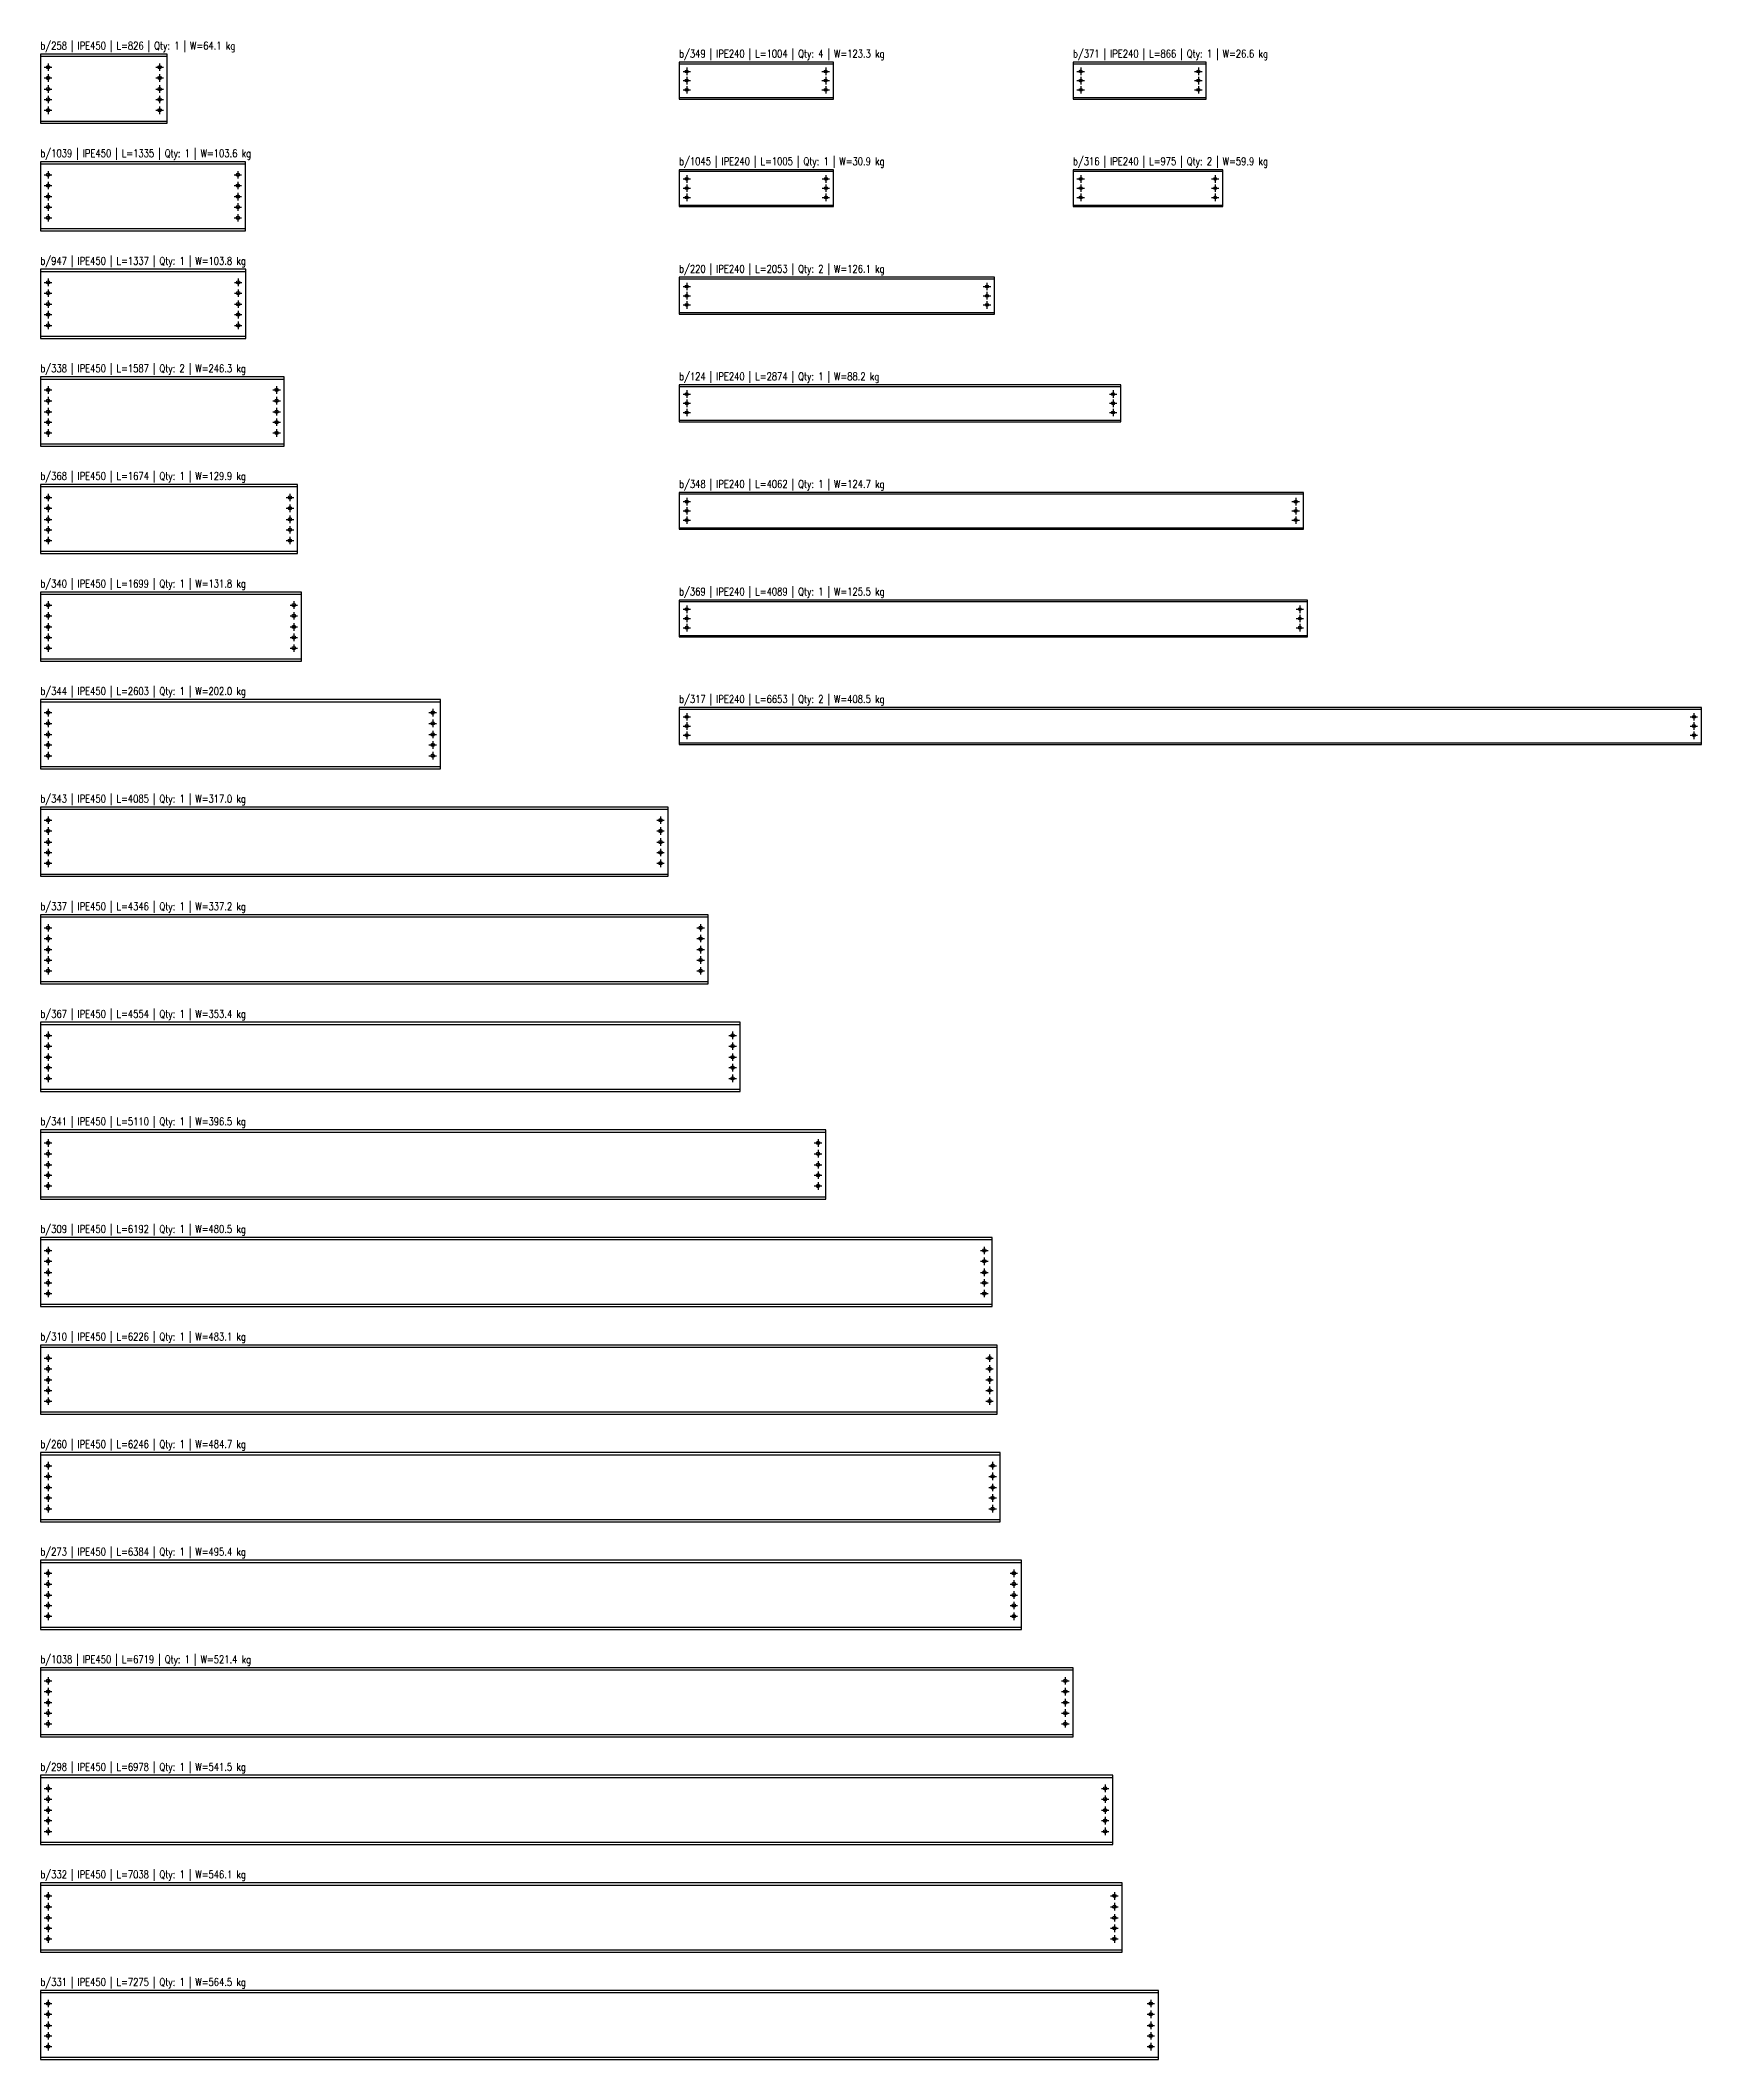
# Model space of a CAD drawing. Header units: millimetres. Extents: x 36000 to 69620, y 69658 to 95398.
# Drawn here: x 36000 to 46809, y 82258 to 95398 of the extents above; entities that cross this region are included whole.
import ezdxf
from ezdxf.enums import TextEntityAlignment as Align

# ---------------------------------------------------------------- set-up
doc = ezdxf.new("R2010")
doc.units = ezdxf.units.MM
doc.header["$LTSCALE"] = 1000
for name, color, linetype in [('IPE240', 1, 'Continuous'), ('IPE450', 1, 'Continuous'), ('perforaciones', 3, 'Continuous'), ('TXT_GEN', 3, 'Continuous')]:
    doc.layers.add(name, color=color, linetype=linetype)
doc.styles.add('CNI_COTAS', font='romans.shx', dxfattribs={"width": 0.8})

# ---------------------------------------------------------------- blocks, each defined once
blk = doc.blocks.new('D19')
at = {"layer": 'perforaciones', "linetype": 'ByBlock'}
for p, q in [((-24.5, 0), (24.5, 0)), ((0, 24.5), (0, -24.5))]:
    blk.add_line(p, q, dxfattribs=at)
blk.add_circle((0, 0), 9.5, dxfattribs=at)
blk = doc.blocks.new('d22')
at = {"layer": 'perforaciones', "linetype": 'ByBlock'}
for p, q in [((-24.5, 0), (24.5, 0)), ((0, 24.5), (0, -24.5))]:
    blk.add_line(p, q, dxfattribs=at)
blk.add_circle((0, 0), 11, dxfattribs=at)

msp = doc.modelspace()

# ---------------------------------------------------------------- linework, layer by layer
at = {"layer": 'IPE240'}
for p, q in [((40156, 95246), (41160, 95246)), ((42719, 95246), (43585, 95246)), ((40156, 95026), (41160, 95026)), ((42719, 95026), (43585, 95026)), ((40156, 94546), (41161, 94546)), ((42719, 94546), (43694, 94546)), ((40156, 94326), (41161, 94326)), ((42719, 94326), (43694, 94326)), ((40156, 93846), (42209, 93846)), ((40156, 93626), (42209, 93626)), ((40156, 93146), (43030, 93146)), ((40156, 92926), (43030, 92926)), ((40156, 92446), (44218, 92446)), ((40156, 92226), (44218, 92226)), ((40156, 91746), (44245, 91746)), ((40156, 91526), (44245, 91526)), ((40156, 91046), (46809, 91046)), ((40156, 90826), (46809, 90826))]:
    msp.add_line(p, q, dxfattribs=at)
for points in [[(40156, 95016), (41160, 95016), (41160, 95256), (40156, 95256)], [(42719, 95016), (43585, 95016), (43585, 95256), (42719, 95256)], [(40156, 94316), (41161, 94316), (41161, 94556), (40156, 94556)], [(42719, 94316), (43694, 94316), (43694, 94556), (42719, 94556)], [(40156, 93616), (42209, 93616), (42209, 93856), (40156, 93856)], [(40156, 92916), (43030, 92916), (43030, 93156), (40156, 93156)], [(40156, 92216), (44218, 92216), (44218, 92456), (40156, 92456)], [(40156, 91516), (44245, 91516), (44245, 91756), (40156, 91756)], [(40156, 90816), (46809, 90816), (46809, 91056), (40156, 91056)]]:
    msp.add_lwpolyline(points, close=True, dxfattribs=at)
at = {"layer": 'IPE450'}
for p, q in [((36000, 95294), (36826, 95294)), ((36000, 94873), (36826, 94873)), ((36000, 94594), (37335, 94594)), ((36000, 94173), (37335, 94173)), ((36000, 93894), (37337, 93894)), ((36000, 93473), (37337, 93473)), ((36000, 93194), (37587, 93194)), ((36000, 92773), (37587, 92773)), ((36000, 92494), (37674, 92494)), ((36000, 92073), (37674, 92073)), ((36000, 91794), (37699, 91794)), ((36000, 91373), (37699, 91373)), ((36000, 91094), (38603, 91094)), ((36000, 90673), (38603, 90673)), ((36000, 90394), (40085, 90394)), ((36000, 89973), (40085, 89973)), ((36000, 89694), (40346, 89694)), ((36000, 89273), (40346, 89273)), ((36000, 88994), (40554, 88994)), ((36000, 88573), (40554, 88573)), ((36000, 88294), (41110, 88294)), ((36000, 87873), (41110, 87873)), ((36000, 87594), (42192, 87594)), ((36000, 87173), (42192, 87173)), ((36000, 86894), (42226, 86894)), ((36000, 86473), (42226, 86473)), ((36000, 86194), (42246, 86194)), ((36000, 85773), (42246, 85773)), ((36000, 85494), (42384, 85494)), ((36000, 85073), (42384, 85073)), ((36000, 84794), (42719, 84794)), ((36000, 84373), (42719, 84373)), ((36000, 84094), (42978, 84094)), ((36000, 83673), (42978, 83673)), ((36000, 83394), (43038, 83394)), ((36000, 82973), (43038, 82973)), ((36000, 82694), (43275, 82694)), ((36000, 82273), (43275, 82273))]:
    msp.add_line(p, q, dxfattribs=at)
for points in [[(36000, 94858), (36826, 94858), (36826, 95308), (36000, 95308)], [(36000, 94158), (37335, 94158), (37335, 94608), (36000, 94608)], [(36000, 93458), (37337, 93458), (37337, 93908), (36000, 93908)], [(36000, 92758), (37587, 92758), (37587, 93208), (36000, 93208)], [(36000, 92058), (37674, 92058), (37674, 92508), (36000, 92508)], [(36000, 91358), (37699, 91358), (37699, 91808), (36000, 91808)], [(36000, 90658), (38603, 90658), (38603, 91108), (36000, 91108)], [(36000, 89958), (40085, 89958), (40085, 90408), (36000, 90408)], [(36000, 89258), (40346, 89258), (40346, 89708), (36000, 89708)], [(36000, 88558), (40554, 88558), (40554, 89008), (36000, 89008)], [(36000, 87858), (41110, 87858), (41110, 88308), (36000, 88308)], [(36000, 87158), (42192, 87158), (42192, 87608), (36000, 87608)], [(36000, 86458), (42226, 86458), (42226, 86908), (36000, 86908)], [(36000, 85758), (42246, 85758), (42246, 86208), (36000, 86208)], [(36000, 85058), (42384, 85058), (42384, 85508), (36000, 85508)], [(36000, 84358), (42719, 84358), (42719, 84808), (36000, 84808)], [(36000, 83658), (42978, 83658), (42978, 84108), (36000, 84108)], [(36000, 82958), (43038, 82958), (43038, 83408), (36000, 83408)], [(36000, 82258), (43275, 82258), (43275, 82708), (36000, 82708)]]:
    msp.add_lwpolyline(points, close=True, dxfattribs=at)

# ---------------------------------------------------------------- block references
at = {"layer": 'IPE240'}
for p in [(40206, 95196), (40206, 95136), (41110, 95196), (41110, 95136), (42769, 95196), (42769, 95136), (43535, 95196), (43535, 95136), (40206, 95076), (41110, 95076), (42769, 95076), (43535, 95076), (40206, 94496), (41111, 94496), (42769, 94496), (43644, 94496), (40206, 94436), (40206, 94376), (41111, 94436), (41111, 94376), (42769, 94436), (42769, 94376), (43644, 94436), (43644, 94376), (40206, 93796), (42159, 93796), (40206, 93736), (40206, 93676), (42159, 93736), (42159, 93676), (40206, 93096), (40206, 93036), (42980, 93096), (42980, 93036), (40206, 92976), (42980, 92976), (40206, 92396), (44168, 92396), (40206, 92336), (40206, 92276), (44168, 92336), (44168, 92276), (40206, 91696), (44195, 91696), (40206, 91636), (40206, 91576), (44195, 91636), (44195, 91576), (40206, 90996), (40206, 90936), (46759, 90996), (46759, 90936), (40206, 90876), (46759, 90876)]:
    msp.add_blockref('D19', p, dxfattribs=at)
at = {"layer": 'IPE450'}
for p in [(36050, 95223), (36050, 95153), (36776, 95223), (36776, 95153), (36050, 95081), (36050, 95013), (36776, 95081), (36776, 95013), (36050, 94943), (36776, 94943), (36050, 94523), (36050, 94453), (37285, 94523), (37285, 94453), (36050, 94381), (37285, 94381), (36050, 94313), (36050, 94243), (37285, 94313), (37285, 94243), (36050, 93823), (37287, 93823), (36050, 93753), (36050, 93681), (37287, 93753), (37287, 93681), (36050, 93613), (36050, 93543), (37287, 93613), (37287, 93543), (36050, 93123), (36050, 93053), (37537, 93123), (37537, 93053), (36050, 92981), (36050, 92913), (37537, 92981), (37537, 92913), (36050, 92843), (37537, 92843), (36050, 92423), (36050, 92353), (37624, 92423), (37624, 92353), (36050, 92281), (37624, 92281), (36050, 92213), (36050, 92143), (37624, 92213), (37624, 92143), (36050, 91723), (37649, 91723), (36050, 91653), (36050, 91581), (37649, 91653), (37649, 91581), (36050, 91513), (36050, 91443), (37649, 91513), (37649, 91443), (36050, 91023), (36050, 90953), (38553, 91023), (38553, 90953), (36050, 90881), (36050, 90813), (38553, 90881), (38553, 90813), (36050, 90743), (38553, 90743), (36050, 90323), (36050, 90253), (40035, 90323), (40035, 90253), (36050, 90181), (36050, 90113), (40035, 90181), (40035, 90113), (36050, 90043), (40035, 90043), (36050, 89623), (40296, 89623), (36050, 89553), (36050, 89481), (40296, 89553), (40296, 89481), (36050, 89413), (36050, 89343), (40296, 89413), (40296, 89343), (36050, 88923), (36050, 88853), (40504, 88923), (40504, 88853), (36050, 88781), (36050, 88713), (40504, 88781), (40504, 88713), (36050, 88643), (40504, 88643), (36050, 88223), (36050, 88153), (41060, 88223), (41060, 88153), (36050, 88081), (36050, 88013), (41060, 88081), (41060, 88013), (36050, 87943), (41060, 87943), (36050, 87523), (42142, 87523), (36050, 87453), (36050, 87381), (42142, 87453), (42142, 87381), (36050, 87313), (36050, 87243), (42142, 87313), (42142, 87243), (36050, 86823), (36050, 86753), (42176, 86823), (42176, 86753), (36050, 86681), (36050, 86613), (42176, 86681), (42176, 86613), (36050, 86543), (42176, 86543), (36050, 86123), (36050, 86053), (42196, 86123), (42196, 86053), (36050, 85981), (36050, 85913), (42196, 85981), (42196, 85913), (36050, 85843), (42196, 85843), (36050, 85423), (42334, 85423), (36050, 85353), (36050, 85281), (42334, 85353), (42334, 85281), (36050, 85213), (36050, 85143), (42334, 85213), (42334, 85143), (36050, 84723), (36050, 84653), (42669, 84723), (42669, 84653), (36050, 84581), (36050, 84513), (42669, 84581), (42669, 84513), (36050, 84443), (42669, 84443), (36050, 84023), (36050, 83953), (42928, 84023), (42928, 83953), (36050, 83881), (36050, 83813), (42928, 83881), (42928, 83813), (36050, 83743), (42928, 83743), (36050, 83323), (42988, 83323), (36050, 83253), (36050, 83181), (42988, 83253), (42988, 83181), (36050, 83113), (36050, 83043), (42988, 83113), (42988, 83043), (36050, 82623), (36050, 82553), (43225, 82623), (43225, 82553), (36050, 82481), (36050, 82413), (43225, 82481), (43225, 82413), (36050, 82343), (43225, 82343)]:
    msp.add_blockref('d22', p, dxfattribs=at)

# ---------------------------------------------------------------- texts
at = {"layer": 'TXT_GEN', "style": 'CNI_COTAS', "width": 0.8}
for s, p in [('b/258 | IPE450 | L=826 | Qty: 1 | W=64.1 kg', (36000, 95323)), ('b/349 | IPE240 | L=1004 | Qty: 4 | W=123.3 kg', (40156, 95271)), ('b/371 | IPE240 | L=866 | Qty: 1 | W=26.6 kg', (42719, 95271)), ('b/1039 | IPE450 | L=1335 | Qty: 1 | W=103.6 kg', (36000, 94623)), ('b/1045 | IPE240 | L=1005 | Qty: 1 | W=30.9 kg', (40156, 94571)), ('b/316 | IPE240 | L=975 | Qty: 2 | W=59.9 kg', (42719, 94571)), ('b/947 | IPE450 | L=1337 | Qty: 1 | W=103.8 kg', (36000, 93923)), ('b/220 | IPE240 | L=2053 | Qty: 2 | W=126.1 kg', (40156, 93871)), ('b/338 | IPE450 | L=1587 | Qty: 2 | W=246.3 kg', (36000, 93223)), ('b/124 | IPE240 | L=2874 | Qty: 1 | W=88.2 kg', (40156, 93171)), ('b/368 | IPE450 | L=1674 | Qty: 1 | W=129.9 kg', (36000, 92523)), ('b/348 | IPE240 | L=4062 | Qty: 1 | W=124.7 kg', (40156, 92471)), ('b/340 | IPE450 | L=1699 | Qty: 1 | W=131.8 kg', (36000, 91823)), ('b/369 | IPE240 | L=4089 | Qty: 1 | W=125.5 kg', (40156, 91771)), ('b/344 | IPE450 | L=2603 | Qty: 1 | W=202.0 kg', (36000, 91123)), ('b/317 | IPE240 | L=6653 | Qty: 2 | W=408.5 kg', (40156, 91071)), ('b/343 | IPE450 | L=4085 | Qty: 1 | W=317.0 kg', (36000, 90423)), ('b/337 | IPE450 | L=4346 | Qty: 1 | W=337.2 kg', (36000, 89723)), ('b/367 | IPE450 | L=4554 | Qty: 1 | W=353.4 kg', (36000, 89023)), ('b/341 | IPE450 | L=5110 | Qty: 1 | W=396.5 kg', (36000, 88323)), ('b/309 | IPE450 | L=6192 | Qty: 1 | W=480.5 kg', (36000, 87623)), ('b/310 | IPE450 | L=6226 | Qty: 1 | W=483.1 kg', (36000, 86923)), ('b/260 | IPE450 | L=6246 | Qty: 1 | W=484.7 kg', (36000, 86223)), ('b/273 | IPE450 | L=6384 | Qty: 1 | W=495.4 kg', (36000, 85523)), ('b/1038 | IPE450 | L=6719 | Qty: 1 | W=521.4 kg', (36000, 84823)), ('b/298 | IPE450 | L=6978 | Qty: 1 | W=541.5 kg', (36000, 84123)), ('b/332 | IPE450 | L=7038 | Qty: 1 | W=546.1 kg', (36000, 83423)), ('b/331 | IPE450 | L=7275 | Qty: 1 | W=564.5 kg', (36000, 82723))]:
    msp.add_text(s, height=50, dxfattribs=at).set_placement(p, align=Align.BOTTOM_LEFT)

doc.saveas('drawing.dxf')
